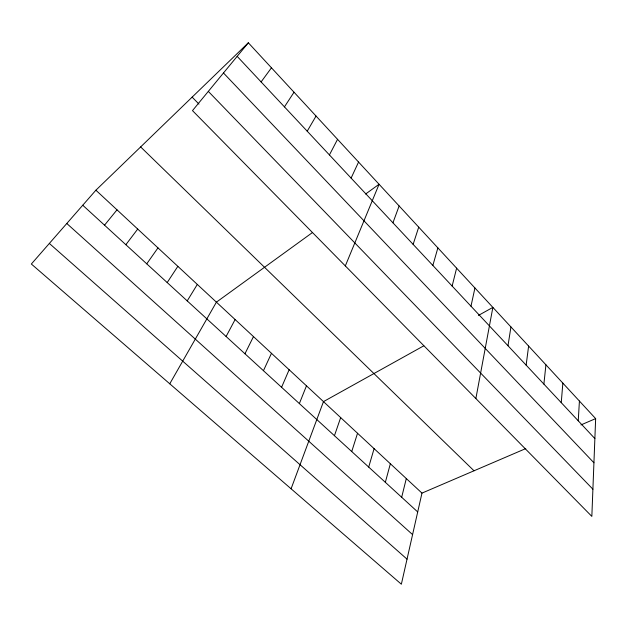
<?xml version="1.0" encoding="UTF-8"?>
<svg xmlns="http://www.w3.org/2000/svg" width="627" height="627" viewBox="0 0 627 627"><rect width="100%" height="100%" fill="white"/><g stroke="black" fill="none" stroke-linecap="round" stroke-linejoin="round"><path stroke-width="0.94" d="M595.65 418.617L591.841 516.397L192.489 110.618L248.339 42.785L595.65 418.617L580.939 424.926M578.243 420.819L579.419 401.053M561.251 402.659L562.85 383.121M543.891 384.108L545.921 364.804M526.139 365.133L528.616 346.08M507.988 345.736L510.942 326.949M475.869 398.553L492.869 307.395L478.409 315.436M470.987 306.203L474.937 287.989M525.771 448.587L421.971 493.112L401.358 584.215L31.35 264.022L95.892 190.208L248.339 42.785M401.68 497.266L406.304 478.558M452.138 286.061L456.613 268.16M385.346 482.312L390.355 463.737M432.857 265.456L437.873 247.884M368.7 467.068L374.1 448.642M351.739 451.534L357.539 433.265M413.13 244.381L418.718 227.154M334.442 435.702L340.673 417.59M392.941 222.804L399.125 205.954M291.085 488.786L323.477 401.617L423.828 345.798M299.361 403.584L306.47 385.817M345.328 265.911L379.076 184.26L365.612 194.017M281.578 387.298L289.141 369.718M263.45 370.69L271.475 353.315M351.104 178.099L358.558 162.056M244.953 353.761L253.473 336.597M329.426 154.932L337.553 139.327M226.096 336.495L235.125 319.543M169.76 383.802L216.409 302.159L312.403 232.586M307.214 131.2L316.047 116.058M187.222 300.897L197.317 284.431M284.446 106.872L294.024 92.232M167.19 282.558L177.849 266.342M146.742 263.826L157.98 247.884M261.106 81.925L271.46 67.81M125.855 244.71L137.713 229.059M104.529 225.179L117.014 209.833M49.353 243.441L407.033 559.151M66.791 223.486L412.582 534.612M82.748 205.233L417.707 511.945M95.892 190.208L421.971 493.112M140.644 146.93L474.012 470.791M192.144 97.13L198.947 104.09M208.321 91.393L592.899 489.201M223.478 72.983L593.934 462.789M237.171 56.352L594.874 438.587"/></g></svg>
